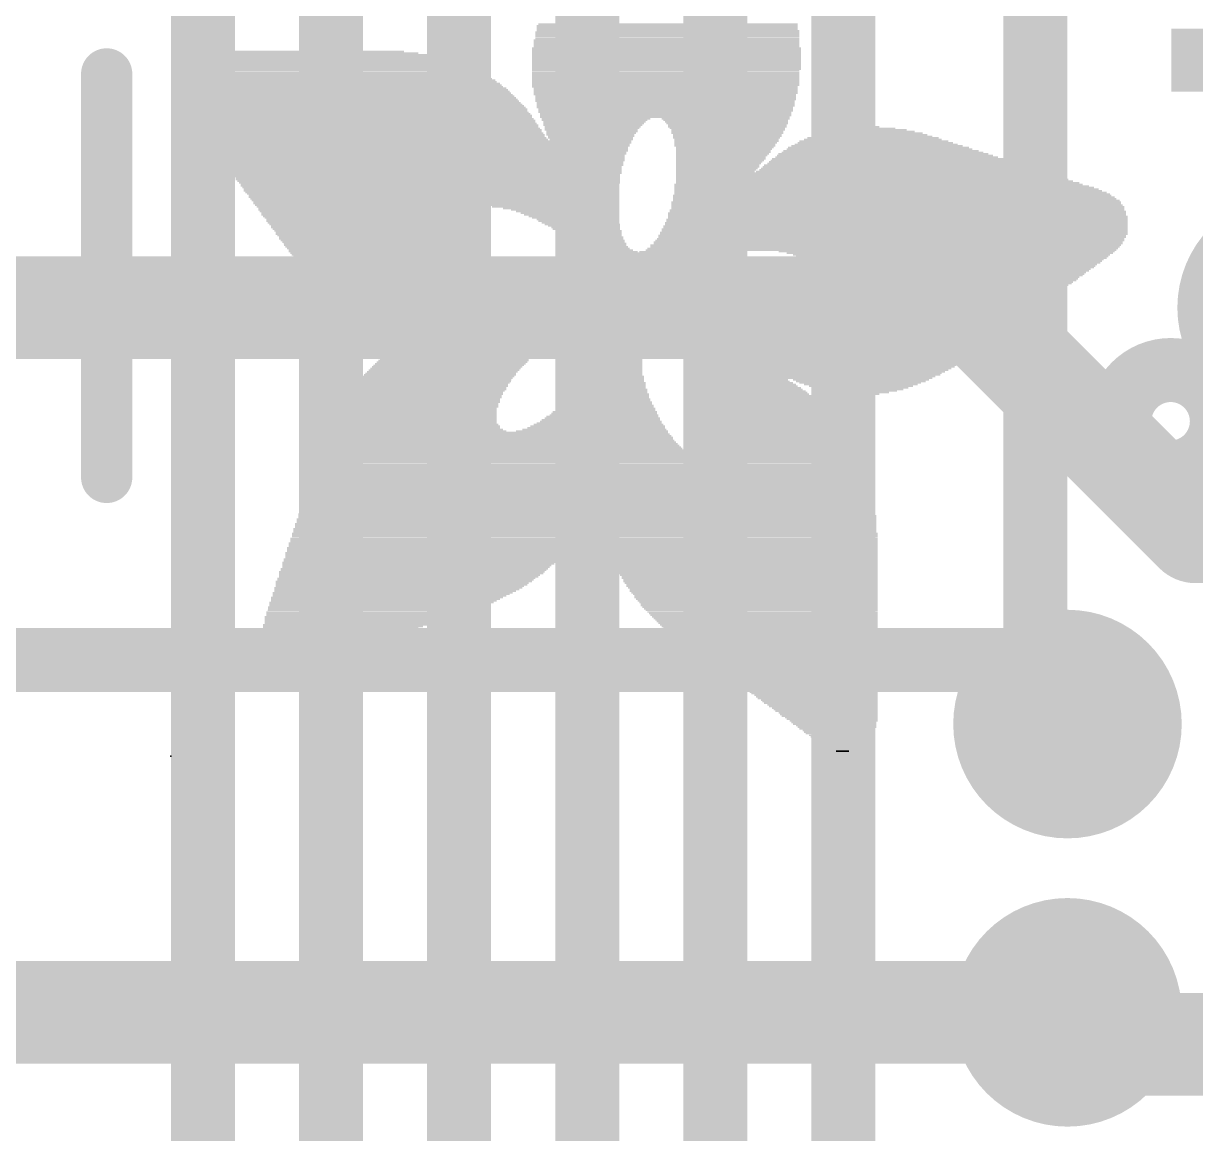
# Model space of a CAD drawing. Extents: x -11.5 to 69.1, y -5.3 to 31.9.
# Drawn here: x 15.29 to 19.939, y 4.345 to 8.747 of the extents above; entities that cross this region are included whole.
import ezdxf

# ---------------------------------------------------------------- set-up
doc = ezdxf.new("R2010")
doc.units = 0
for name, color, linetype in [('1', 12, 'CONTINUOUS'), ('16', 132, 'CONTINUOUS'), ('18', 110, 'CONTINUOUS'), ('21', 40, 'CONTINUOUS'), ('23', 40, 'CONTINUOUS')]:
    doc.layers.add(name, color=color, linetype=linetype)

# ---------------------------------------------------------------- blocks, each defined once
blk = doc.blocks.new('RECT')
blk.add_solid([(-0.5, -0.5), (0.5, -0.5), (-0.5, 0.5), (0.5, 0.5)])
blk = doc.blocks.new('ROUNDV')
at = {"const_width": 0.5}
blk.add_lwpolyline([(0, -0.25, 1), (0, 0.25, 1), (0, -0.25)], format="xyb", dxfattribs=at)

msp = doc.modelspace()

# ---------------------------------------------------------------- linework, layer by layer
at = {"layer": '1'}
for points, const_width in [([(16.002, 10.668), (16.002, 2.159)], 0.254), ([(16.51, 10.414), (16.51, 2.921)], 0.254), ([(17.018, 3.175), (17.018, 10.16)], 0.254), ([(17.526, 3.556), (17.526, 9.906)], 0.254), ([(18.034, 9.652), (18.034, 3.937)], 0.254), ([(18.542, 4.191), (18.542, 9.398)], 0.254), ([(19.304, 9.398), (19.304, 6.096)], 0.254), ([(19.304, 6.096), (19.431, 5.969)], 0.254), ([(19.431, 4.826), (19.558, 4.699)], 0.4064), ([(19.558, 4.699), (20.701, 4.699)], 0.4064)]:
    msp.add_lwpolyline(points, dxfattribs=dict(at, const_width=const_width))
for points, const_width in [([(19.3489, 6.1409, 1), (19.2591, 6.0511)], 0.127), ([(19.2405, 6.096, 1), (19.3675, 6.096)], 0.127), ([(19.3861, 5.9241, 1), (19.4759, 6.0139)], 0.127), ([(19.5028, 4.8978, 1), (19.3592, 4.7542)], 0.2032), ([(19.558, 4.8006, 1), (19.558, 4.5974)], 0.2032), ([(19.4862, 4.6272, 1), (19.6298, 4.7708)], 0.2032)]:
    msp.add_lwpolyline(points, format="xyb", dxfattribs=dict(at, const_width=const_width))
at = {"layer": '16'}
for points, const_width in [([(14.097, 7.62), (19.05, 7.62)], 0.4064), ([(19.05, 7.62), (19.939, 6.731)], 0.4064), ([(19.939, 6.731), (22.1488, 6.731)], 0.4064), ([(13.462, 6.223), (19.177, 6.223)], 0.254), ([(19.177, 6.223), (19.431, 5.969)], 0.254), ([(14.478, 4.826), (19.431, 4.826)], 0.4064)]:
    msp.add_lwpolyline(points, dxfattribs=dict(at, const_width=const_width))
for points, const_width in [([(19.1218, 7.6918, 1), (18.9782, 7.5482)], 0.2032), ([(19.05, 7.5184, 1), (19.05, 7.7216)], 0.2032), ([(19.939, 6.8326, 1), (19.939, 6.6294)], 0.2032), ([(19.8672, 6.6592, 1), (20.0108, 6.8028)], 0.2032), ([(19.2219, 6.2679, 1), (19.1321, 6.1781)], 0.127), ([(19.177, 6.1595, 1), (19.177, 6.2865)], 0.127), ([(19.3861, 5.9241, 1), (19.4759, 6.0139)], 0.127), ([(19.431, 4.7244, 1), (19.431, 4.9276)], 0.2032)]:
    msp.add_lwpolyline(points, format="xyb", dxfattribs=dict(at, const_width=const_width))
at = {"layer": '21', "const_width": 0.2032}
msp.add_lwpolyline([(15.62, 6.947), (15.62, 8.547)], dxfattribs=at)
at = {"layer": '21'}
for points, const_width in [([(15.6708, 8.547, 1), (15.5692, 8.547)], 0.1016), ([(19.8402, 7.0426, 1), (19.8402, 7.2966, 1), (19.8402, 7.0426)], 0.4064), ([(15.5692, 6.947, 1), (15.6708, 6.947)], 0.1016)]:
    msp.add_lwpolyline(points, format="xyb", dxfattribs=dict(at, const_width=const_width))
at = {"layer": '23'}
msp.add_point((15.875, 5.842), dxfattribs=at)

# ---------------------------------------------------------------- block references
at = {"layer": '1', "xscale": 0.8, "yscale": 0.25}
msp.add_blockref('RECT', (20.2432, 8.6016), dxfattribs=at)
at = {"layer": '18', "xscale": 0.9064, "yscale": 0.9064}
for p in [(20.32, 7.62), (20.32, 7.62), (19.431, 5.969), (19.431, 5.969), (19.431, 4.826), (19.431, 4.826)]:
    msp.add_blockref('ROUNDV', p, dxfattribs=at)
at = {"layer": '21'}
for p, xscale, yscale in [((17.8435, 8.7376), 1.035, 0.0064), ((17.8467, 8.7439), 1.0287, 0.0063), ((17.8435, 8.7122), 1.0478, 0.0064), ((17.8435, 8.7058), 1.0478, 0.0063), ((17.8435, 8.6995), 1.0478, 0.0064), ((17.8435, 8.6932), 1.0478, 0.0063), ((17.8435, 8.7313), 1.035, 0.0063), ((17.8435, 8.7249), 1.035, 0.0064), ((17.8467, 8.7186), 1.0414, 0.0063), ((17.8403, 8.6487), 1.0668, 0.0064), ((17.8404, 8.6805), 1.0541, 0.0063), ((17.8404, 8.6741), 1.0541, 0.0064), ((17.8404, 8.6677), 1.0541, 0.0063), ((17.8404, 8.6614), 1.0541, 0.0064), ((17.8404, 8.6551), 1.0541, 0.0063), ((17.8435, 8.6868), 1.0478, 0.0064), ((16.4624, 8.5979), 1.0668, 0.0064), ((16.456, 8.6043), 1.0414, 0.0063), ((16.4465, 8.6106), 1.0096, 0.0064), ((16.4401, 8.617), 0.9715, 0.0063), ((16.4306, 8.6233), 0.9271, 0.0064), ((16.418, 8.6296), 0.8763, 0.0063), ((16.402, 8.636), 0.7937, 0.0064), ((17.8403, 8.6424), 1.0668, 0.0063), ((17.8403, 8.636), 1.0668, 0.0064), ((17.8403, 8.6296), 1.0668, 0.0063), ((17.8403, 8.6233), 1.0668, 0.0064), ((17.8403, 8.617), 1.0668, 0.0063), ((17.8403, 8.6106), 1.0668, 0.0064), ((17.8403, 8.6043), 1.0668, 0.0063), ((17.8403, 8.5979), 1.0668, 0.0064), ((16.4973, 8.5598), 1.1874, 0.0064), ((16.5037, 8.5534), 1.2001, 0.0063), ((16.4941, 8.5662), 1.1684, 0.0063), ((16.491, 8.5725), 1.1493, 0.0064), ((16.4815, 8.5789), 1.1303, 0.0063), ((16.4782, 8.5852), 1.1113, 0.0064), ((16.4719, 8.5915), 1.0858, 0.0063), ((17.8403, 8.5915), 1.0668, 0.0063), ((17.8403, 8.5852), 1.0668, 0.0064), ((17.8403, 8.5789), 1.0668, 0.0063), ((17.8403, 8.5725), 1.0668, 0.0064), ((17.8403, 8.5662), 1.0668, 0.0063), ((17.8372, 8.5598), 1.0605, 0.0064), ((17.8372, 8.5534), 1.0605, 0.0063), ((16.5354, 8.509), 1.289, 0.0064), ((16.5291, 8.5153), 1.2763, 0.0063), ((16.5131, 8.5408), 1.2319, 0.0063), ((16.5195, 8.5344), 1.2446, 0.0064), ((16.5227, 8.5281), 1.251, 0.0063), ((16.5291, 8.5217), 1.2637, 0.0064), ((16.51, 8.5471), 1.2128, 0.0064), ((17.8372, 8.5471), 1.0605, 0.0064), ((17.8372, 8.5408), 1.0605, 0.0063), ((17.8372, 8.5344), 1.0605, 0.0064), ((17.8372, 8.5281), 1.0605, 0.0063), ((17.8372, 8.5217), 1.0605, 0.0064), ((17.8372, 8.5153), 1.0605, 0.0063), ((17.8372, 8.509), 1.0605, 0.0064), ((16.5386, 8.5027), 1.2954, 0.0063), ((16.5418, 8.4963), 1.3017, 0.0064), ((16.5481, 8.49), 1.3144, 0.0063), ((16.5544, 8.4836), 1.3145, 0.0064), ((16.5576, 8.4772), 1.3208, 0.0063), ((16.5608, 8.4709), 1.3272, 0.0064), ((16.564, 8.4646), 1.3335, 0.0063), ((17.8372, 8.5027), 1.0605, 0.0063), ((17.834, 8.4963), 1.0541, 0.0064), ((17.8372, 8.49), 1.0477, 0.0063), ((17.8372, 8.4836), 1.0477, 0.0064), ((17.8372, 8.4772), 1.0477, 0.0063), ((17.8372, 8.4709), 1.0477, 0.0064), ((17.834, 8.4646), 1.0414, 0.0063), ((16.5704, 8.4582), 1.3335, 0.0064), ((16.5735, 8.4519), 1.3398, 0.0063), ((16.5799, 8.4455), 1.3399, 0.0064), ((16.583, 8.4391), 1.3462, 0.0063), ((16.5894, 8.4328), 1.3462, 0.0064), ((16.5925, 8.4265), 1.3525, 0.0063), ((16.5989, 8.4201), 1.3526, 0.0064), ((16.6021, 8.4138), 1.3589, 0.0063), ((17.8372, 8.4582), 1.0351, 0.0064), ((17.8372, 8.4519), 1.0351, 0.0063), ((17.8372, 8.4455), 1.0351, 0.0064), ((17.834, 8.4391), 1.0287, 0.0063), ((17.8372, 8.4328), 1.0223, 0.0064), ((17.8372, 8.4265), 1.0223, 0.0063), ((17.8372, 8.4201), 1.0223, 0.0064), ((17.834, 8.4138), 1.016, 0.0063), ((16.6085, 8.4074), 1.3589, 0.0064), ((16.6116, 8.401), 1.3526, 0.0063), ((16.618, 8.3947), 1.3525, 0.0064), ((16.6212, 8.3884), 1.3589, 0.0063), ((16.6274, 8.382), 1.3589, 0.0064), ((16.6306, 8.3757), 1.3525, 0.0063), ((16.6339, 8.3693), 1.3589, 0.0064), ((17.8372, 8.4074), 1.0097, 0.0064), ((17.8372, 8.401), 1.0097, 0.0063), ((17.834, 8.3947), 1.0033, 0.0064), ((17.834, 8.3757), 0.9906, 0.0063), ((17.8372, 8.3884), 0.9969, 0.0063), ((17.8372, 8.382), 0.9969, 0.0064), ((17.5609, 8.3693), 0.4318, 0.0064), ((18.0753, 8.3693), 0.508, 0.0064), ((16.6402, 8.3629), 1.3589, 0.0063), ((16.6434, 8.3566), 1.3525, 0.0064), ((16.6497, 8.3503), 1.3526, 0.0063), ((16.6529, 8.3439), 1.3589, 0.0064), ((16.6561, 8.3376), 1.3525, 0.0063), ((16.6624, 8.3312), 1.3526, 0.0064), ((16.6655, 8.3248), 1.3589, 0.0063), ((17.5546, 8.3629), 0.4191, 0.0063), ((17.5546, 8.3566), 0.4064, 0.0064), ((17.5514, 8.3503), 0.4, 0.0063), ((17.5482, 8.3439), 0.3937, 0.0064), ((17.5482, 8.3376), 0.381, 0.0063), ((17.545, 8.3312), 0.3747, 0.0064), ((17.5419, 8.3248), 0.3683, 0.0063), ((18.0753, 8.3629), 0.4953, 0.0063), ((18.0785, 8.3566), 0.4889, 0.0064), ((18.0816, 8.3503), 0.4826, 0.0063), ((18.0816, 8.3439), 0.4699, 0.0064), ((18.0816, 8.3376), 0.4699, 0.0063), ((18.0816, 8.3312), 0.4572, 0.0064), ((18.0848, 8.3248), 0.4508, 0.0063), ((18.6468, 8.3248), 0.2921, 0.0063), ((18.6436, 8.3312), 0.2096, 0.0064), ((18.6405, 8.3376), 0.0889, 0.0063), ((16.6687, 8.3185), 1.3525, 0.0064), ((16.6751, 8.3122), 1.3526, 0.0063), ((16.6815, 8.3058), 1.3525, 0.0064), ((16.6815, 8.2995), 1.3525, 0.0063), ((16.6878, 8.2931), 1.3526, 0.0064), ((16.6942, 8.2867), 1.3525, 0.0063), ((16.8624, 8.2804), 1.6764, 0.0064), ((16.8624, 8.2741), 1.6764, 0.0063), ((17.545, 8.3185), 0.3619, 0.0064), ((17.5419, 8.3122), 0.3556, 0.0063), ((17.5387, 8.3058), 0.3492, 0.0064), ((17.5419, 8.2995), 0.3429, 0.0063), ((17.5387, 8.2931), 0.3366, 0.0064), ((17.5419, 8.2867), 0.3302, 0.0063), ((18.0816, 8.3185), 0.4445, 0.0064), ((18.0816, 8.3122), 0.4445, 0.0063), ((18.0816, 8.3058), 0.4318, 0.0064), ((18.0816, 8.2995), 0.4318, 0.0063), ((18.0785, 8.2931), 0.4255, 0.0064), ((18.0785, 8.2867), 0.4127, 0.0063), ((18.0785, 8.2804), 0.4127, 0.0064), ((18.0753, 8.2741), 0.4064, 0.0063), ((18.669, 8.2741), 0.616, 0.0063), ((18.6626, 8.2804), 0.5905, 0.0064), ((18.6594, 8.2867), 0.5461, 0.0063), ((18.6594, 8.2931), 0.5207, 0.0064), ((18.6563, 8.2995), 0.4762, 0.0063), ((18.6532, 8.3058), 0.4445, 0.0064), ((18.6531, 8.3122), 0.4064, 0.0063), ((18.65, 8.3185), 0.3493, 0.0064), ((16.8624, 8.2677), 1.6637, 0.0064), ((16.8656, 8.2614), 1.6574, 0.0063), ((16.8656, 8.255), 1.6446, 0.0064), ((16.8656, 8.2486), 1.6446, 0.0063), ((16.8688, 8.2423), 1.6383, 0.0064), ((16.8688, 8.236), 1.6256, 0.0063), ((16.8688, 8.2296), 1.6256, 0.0064), ((18.0721, 8.2677), 0.4, 0.0064), ((18.0721, 8.2614), 0.4, 0.0063), ((18.0721, 8.255), 0.3874, 0.0064), ((18.0689, 8.2486), 0.381, 0.0063), ((18.0658, 8.2423), 0.3747, 0.0064), ((18.0658, 8.236), 0.3747, 0.0063), ((18.0626, 8.2296), 0.3683, 0.0064), ((18.7007, 8.2296), 0.8319, 0.0064), ((18.6975, 8.236), 0.8001, 0.0063), ((18.6913, 8.2423), 0.7747, 0.0064), ((18.6849, 8.2486), 0.7366, 0.0063), ((18.6817, 8.255), 0.7176, 0.0064), ((18.6754, 8.2614), 0.6795, 0.0063), ((18.6722, 8.2677), 0.6477, 0.0064), ((16.8688, 8.2233), 1.6129, 0.0063), ((16.872, 8.2169), 1.6065, 0.0064), ((16.8751, 8.2105), 1.6002, 0.0063), ((16.8751, 8.2042), 1.6002, 0.0064), ((16.8752, 8.1979), 1.5875, 0.0063), ((16.8783, 8.1915), 1.5812, 0.0064), ((16.8815, 8.1852), 1.5748, 0.0063), ((18.0594, 8.2233), 0.362, 0.0063), ((18.0562, 8.2169), 0.3556, 0.0064), ((18.0562, 8.2105), 0.3556, 0.0063), ((18.0498, 8.1979), 0.3429, 0.0063), ((18.0467, 8.1915), 0.3366, 0.0064), ((18.0435, 8.1852), 0.3302, 0.0063), ((18.0531, 8.2042), 0.3493, 0.0064), ((18.7421, 8.1852), 1.0287, 0.0063), ((18.7388, 8.1915), 0.9969, 0.0064), ((18.7325, 8.1979), 0.9716, 0.0063), ((18.723, 8.2042), 0.9398, 0.0064), ((18.7198, 8.2105), 0.9208, 0.0063), ((18.7135, 8.2169), 0.8827, 0.0064), ((18.7071, 8.2233), 0.8572, 0.0063), ((16.8783, 8.1788), 1.5684, 0.0064), ((16.8815, 8.1724), 1.5621, 0.0063), ((16.8847, 8.1661), 1.5557, 0.0064), ((16.8878, 8.1598), 1.5494, 0.0063), ((16.8878, 8.1534), 1.5494, 0.0064), ((16.8879, 8.1471), 1.5367, 0.0063), ((16.891, 8.1407), 1.5304, 0.0064), ((16.8942, 8.1343), 1.524, 0.0063), ((18.0435, 8.1788), 0.3302, 0.0064), ((18.0372, 8.1661), 0.3175, 0.0064), ((18.034, 8.1598), 0.3112, 0.0063), ((18.6182, 8.1534), 1.4796, 0.0064), ((18.6245, 8.1471), 1.4923, 0.0063), ((18.6468, 8.1343), 1.5367, 0.0063), ((18.0404, 8.1724), 0.3239, 0.0063), ((18.6373, 8.1407), 1.5177, 0.0064), ((18.7674, 8.1598), 1.143, 0.0063), ((18.7611, 8.1661), 1.1049, 0.0064), ((18.7579, 8.1724), 1.0858, 0.0063), ((18.7484, 8.1788), 1.0541, 0.0064), ((16.8942, 8.128), 1.524, 0.0064), ((16.8973, 8.1217), 1.5177, 0.0063), ((16.9005, 8.1153), 1.5113, 0.0064), ((16.9005, 8.109), 1.4986, 0.0063), ((16.9005, 8.1026), 1.4986, 0.0064), ((16.9037, 8.0962), 1.4922, 0.0063), ((16.9069, 8.0899), 1.4859, 0.0064), ((18.6817, 8.109), 1.6192, 0.0063), ((18.6944, 8.1026), 1.6446, 0.0064), ((18.704, 8.0962), 1.6637, 0.0063), ((18.7135, 8.0899), 1.6827, 0.0064), ((18.6563, 8.128), 1.5558, 0.0064), ((18.6658, 8.1217), 1.5748, 0.0063), ((18.6785, 8.1153), 1.6002, 0.0064), ((16.9069, 8.0836), 1.4859, 0.0063), ((16.9101, 8.0772), 1.4795, 0.0064), ((16.9132, 8.0709), 1.4732, 0.0063), ((16.9164, 8.0645), 1.4668, 0.0064), ((16.9164, 8.0582), 1.4668, 0.0063), ((16.9196, 8.0518), 1.4605, 0.0064), ((16.9228, 8.0455), 1.4541, 0.0063), ((18.7356, 8.0645), 1.7399, 0.0064), ((18.742, 8.0582), 1.7526, 0.0063), ((18.7452, 8.0518), 1.759, 0.0064), ((18.7516, 8.0455), 1.7717, 0.0063), ((18.7198, 8.0836), 1.6954, 0.0063), ((18.7294, 8.0772), 1.7145, 0.0064), ((18.7357, 8.0709), 1.7272, 0.0063), ((16.9259, 8.0391), 1.4478, 0.0064), ((16.9259, 8.0328), 1.4478, 0.0063), ((16.9291, 8.0264), 1.4414, 0.0064), ((16.6655, 8.0201), 0.9017, 0.0063), ((16.6529, 8.0137), 0.8636, 0.0064), ((16.6434, 8.0074), 0.8445, 0.0063), ((16.6434, 8.001), 0.8319, 0.0064), ((16.6434, 7.9947), 0.8191, 0.0063), ((17.399, 8.0201), 0.5016, 0.0063), ((17.4212, 8.0137), 0.4572, 0.0064), ((17.4371, 8.0074), 0.4254, 0.0063), ((17.4466, 8.001), 0.4064, 0.0064), ((17.4562, 7.9947), 0.3873, 0.0063), ((18.7548, 7.9947), 1.8161, 0.0063), ((18.7547, 8.0074), 1.8034, 0.0063), ((18.7579, 8.001), 1.8098, 0.0064), ((18.7516, 8.0391), 1.7843, 0.0064), ((18.7516, 8.0328), 1.7843, 0.0063), ((18.7548, 8.0264), 1.7907, 0.0064), ((18.7579, 8.0201), 1.797, 0.0063), ((18.7579, 8.0137), 1.797, 0.0064), ((16.6402, 7.9883), 0.8128, 0.0064), ((16.6434, 7.982), 0.8065, 0.0063), ((16.6434, 7.9756), 0.7937, 0.0064), ((16.6465, 7.9693), 0.7874, 0.0063), ((16.6465, 7.9629), 0.7874, 0.0064), ((16.6497, 7.9566), 0.781, 0.0063), ((16.6529, 7.9502), 0.7747, 0.0064), ((17.4625, 7.9883), 0.3746, 0.0064), ((17.472, 7.982), 0.3556, 0.0063), ((17.4784, 7.9756), 0.3429, 0.0064), ((17.4879, 7.9693), 0.3238, 0.0063), ((17.4911, 7.9629), 0.3175, 0.0064), ((17.4974, 7.9566), 0.3048, 0.0063), ((17.5069, 7.9502), 0.2985, 0.0064), ((18.7516, 7.9566), 1.8351, 0.0063), ((18.7516, 7.9502), 1.8351, 0.0064), ((18.7547, 7.9693), 1.8288, 0.0063), ((18.7547, 7.9629), 1.8288, 0.0064), ((18.7579, 7.982), 1.8224, 0.0063), ((18.7579, 7.9756), 1.8224, 0.0064), ((18.7548, 7.9883), 1.8161, 0.0064), ((16.6593, 7.9439), 0.7747, 0.0063), ((16.6593, 7.9375), 0.7747, 0.0064), ((16.6624, 7.9312), 0.7684, 0.0063), ((16.6687, 7.9248), 0.7683, 0.0064), ((16.6719, 7.9184), 0.762, 0.0063), ((16.6751, 7.9121), 0.7684, 0.0064), ((16.6815, 7.9058), 0.7683, 0.0063), ((17.5133, 7.9439), 0.2858, 0.0063), ((17.5197, 7.9375), 0.2731, 0.0064), ((17.5229, 7.9312), 0.2667, 0.0063), ((17.5324, 7.9248), 0.2603, 0.0064), ((17.5355, 7.9184), 0.254, 0.0063), ((17.5419, 7.9121), 0.2413, 0.0064), ((17.545, 7.9058), 0.2349, 0.0063), ((18.7357, 7.9058), 1.8542, 0.0063), ((18.742, 7.9184), 1.8542, 0.0063), ((18.742, 7.9121), 1.8542, 0.0064), ((18.7452, 7.9312), 1.8478, 0.0063), ((18.7452, 7.9248), 1.8478, 0.0064), ((18.7484, 7.9439), 1.8415, 0.0063), ((18.7484, 7.9375), 1.8415, 0.0064), ((16.6846, 7.8994), 0.762, 0.0064), ((16.6878, 7.8931), 0.7684, 0.0063), ((16.6942, 7.8867), 0.7683, 0.0064), ((16.7005, 7.8803), 0.7684, 0.0063), ((16.7037, 7.874), 0.762, 0.0064), ((16.7101, 7.8677), 0.7747, 0.0063), ((16.7132, 7.8613), 0.7684, 0.0064), ((16.7228, 7.855), 0.7747, 0.0063), ((17.5514, 7.8994), 0.235, 0.0064), ((17.5578, 7.8931), 0.2223, 0.0063), ((17.5641, 7.8867), 0.2222, 0.0064), ((17.5673, 7.8803), 0.2159, 0.0063), ((17.5737, 7.874), 0.2159, 0.0064), ((17.5768, 7.8677), 0.2096, 0.0063), ((17.5831, 7.8613), 0.2095, 0.0064), ((17.5895, 7.855), 0.2096, 0.0063), ((18.6975, 7.855), 1.8669, 0.0063), ((18.7103, 7.8677), 1.8669, 0.0063), ((18.7071, 7.8613), 1.8606, 0.0064), ((18.7198, 7.8803), 1.8606, 0.0063), ((18.7198, 7.874), 1.8606, 0.0064), ((18.7262, 7.8867), 1.8605, 0.0064), ((18.7293, 7.8931), 1.8542, 0.0063), ((18.7357, 7.8994), 1.8542, 0.0064), ((16.7291, 7.8486), 0.7747, 0.0064), ((16.7323, 7.8422), 0.7811, 0.0063), ((16.7386, 7.8359), 0.781, 0.0064), ((16.7449, 7.8296), 0.7811, 0.0063), ((16.7513, 7.8232), 0.781, 0.0064), ((16.7577, 7.8169), 0.7937, 0.0063), ((16.764, 7.8105), 0.7938, 0.0064), ((17.5991, 7.8486), 0.2159, 0.0064), ((17.6117, 7.8422), 0.2286, 0.0063), ((17.8054, 7.8359), 0.616, 0.0064), ((17.7927, 7.8296), 0.5778, 0.0063), ((17.7831, 7.8232), 0.5461, 0.0064), ((17.7736, 7.8169), 0.5143, 0.0063), ((17.7673, 7.8105), 0.5016, 0.0064), ((17.9451, 7.8422), 0.4254, 0.0063), ((18.6913, 7.8486), 1.8669, 0.0064), ((18.9516, 7.8422), 1.3335, 0.0063), ((18.9643, 7.8359), 1.2954, 0.0064), ((18.9707, 7.8296), 1.2573, 0.0063), ((18.9738, 7.8232), 1.2382, 0.0064), ((18.9802, 7.8169), 1.2129, 0.0063), ((18.977, 7.8105), 1.1938, 0.0064), ((16.7736, 7.8042), 0.8001, 0.0063), ((16.7798, 7.7978), 0.8001, 0.0064), ((16.7894, 7.7915), 0.8064, 0.0063), ((16.7989, 7.7851), 0.8128, 0.0064), ((16.8053, 7.7788), 0.8128, 0.0063), ((16.8148, 7.7724), 0.8192, 0.0064), ((16.8244, 7.7661), 0.8255, 0.0063), ((17.761, 7.8042), 0.4763, 0.0063), ((17.7546, 7.7978), 0.4636, 0.0064), ((17.7451, 7.7851), 0.4318, 0.0064), ((17.7387, 7.7788), 0.4191, 0.0063), ((17.7324, 7.7724), 0.4064, 0.0064), ((17.7292, 7.7661), 0.4, 0.0063), ((17.7483, 7.7915), 0.4381, 0.0063), ((18.977, 7.8042), 1.1811, 0.0063), ((18.977, 7.7978), 1.1684, 0.0064), ((18.9738, 7.7915), 1.1494, 0.0063), ((18.9738, 7.7851), 1.1366, 0.0064), ((18.9707, 7.7788), 1.1303, 0.0063), ((18.9674, 7.7724), 1.1113, 0.0064), ((18.9642, 7.7661), 1.1049, 0.0063), ((16.8402, 7.7534), 0.8446, 0.0063), ((16.8339, 7.7597), 0.8319, 0.0064), ((16.8529, 7.747), 0.8446, 0.0064), ((16.8656, 7.7407), 0.8572, 0.0063), ((16.8751, 7.7343), 0.8636, 0.0064), ((16.8879, 7.728), 0.8763, 0.0063), ((16.9005, 7.7216), 0.889, 0.0064), ((16.9196, 7.7153), 0.9144, 0.0063), ((17.688, 7.7153), 0.3937, 0.0063), ((17.6974, 7.7216), 0.3747, 0.0064), ((17.7038, 7.728), 0.3746, 0.0063), ((17.7069, 7.7343), 0.3683, 0.0064), ((17.7102, 7.7407), 0.3747, 0.0063), ((17.7229, 7.7597), 0.3873, 0.0064), ((17.7197, 7.7534), 0.381, 0.0063), ((17.7165, 7.747), 0.3746, 0.0064), ((18.9167, 7.7153), 1.0605, 0.0063), ((18.9293, 7.728), 1.0731, 0.0063), ((18.923, 7.7216), 1.0604, 0.0064), ((18.9357, 7.7343), 1.0732, 0.0064), ((18.9516, 7.7534), 1.0922, 0.0063), ((18.9484, 7.747), 1.0858, 0.0064), ((18.9421, 7.7407), 1.0731, 0.0063), ((18.9579, 7.7597), 1.0922, 0.0064), ((16.9386, 7.7089), 0.9398, 0.0064), ((17.1768, 7.7026), 1.4033, 0.0063), ((17.1799, 7.6962), 1.397, 0.0064), ((17.1863, 7.6899), 1.3843, 0.0063), ((17.1895, 7.6835), 1.3779, 0.0064), ((17.1926, 7.6772), 1.3716, 0.0063), ((17.199, 7.6708), 1.3716, 0.0064), ((17.6752, 7.7089), 0.4064, 0.0064), ((18.8531, 7.6708), 1.0605, 0.0064), ((18.8627, 7.6772), 1.0541, 0.0063), ((18.8722, 7.6835), 1.0604, 0.0064), ((18.8818, 7.6899), 1.0541, 0.0063), ((18.8912, 7.6962), 1.0605, 0.0064), ((18.9008, 7.7026), 1.0541, 0.0063), ((18.9072, 7.7089), 1.0541, 0.0064), ((17.2053, 7.6645), 1.3589, 0.0063), ((17.2117, 7.6581), 1.3589, 0.0064), ((17.2212, 7.6518), 1.3526, 0.0063), ((17.2308, 7.6454), 1.3589, 0.0064), ((17.2402, 7.6391), 1.3525, 0.0063), ((17.253, 7.6327), 1.3653, 0.0064), ((17.2657, 7.6264), 1.3653, 0.0063), ((18.7579, 7.6264), 1.124, 0.0063), ((18.7738, 7.6327), 1.1176, 0.0064), ((18.7897, 7.6391), 1.0985, 0.0063), ((18.8024, 7.6454), 1.0859, 0.0064), ((18.8183, 7.6518), 1.0795, 0.0063), ((18.8309, 7.6581), 1.0668, 0.0064), ((18.8405, 7.6645), 1.0605, 0.0063), ((17.2879, 7.62), 1.3843, 0.0064), ((17.3133, 7.6137), 1.4224, 0.0063), ((17.9578, 7.6073), 2.6734, 0.0064), ((17.9578, 7.601), 2.6606, 0.0063), ((17.961, 7.5946), 2.6289, 0.0064), ((17.9642, 7.5883), 2.6099, 0.0063), ((17.9642, 7.5819), 2.5845, 0.0064), ((17.9705, 7.5756), 2.559, 0.0063), ((18.7071, 7.6137), 1.2002, 0.0063), ((18.7356, 7.62), 1.1557, 0.0064), ((17.9769, 7.5692), 2.5337, 0.0064), ((17.9801, 7.5629), 2.5019, 0.0063), ((17.9896, 7.5565), 2.4701, 0.0064), ((18.0054, 7.5502), 2.4257, 0.0063), ((17.2085, 7.5311), 0.5144, 0.0064), ((17.2308, 7.5375), 0.5207, 0.0063), ((18.1007, 7.5438), 2.2098, 0.0064), ((18.3706, 7.5375), 1.6573, 0.0063), ((18.3738, 7.5311), 1.6383, 0.0064), ((17.1006, 7.4867), 0.5651, 0.0063), ((17.1101, 7.493), 0.5588, 0.0064), ((17.1259, 7.4994), 0.5525, 0.0063), ((17.1387, 7.5057), 0.5525, 0.0064), ((17.1545, 7.5121), 0.5334, 0.0063), ((17.1736, 7.5184), 0.5334, 0.0064), ((17.1863, 7.5248), 0.5207, 0.0063), ((18.3706, 7.5248), 1.6193, 0.0063), ((18.3642, 7.5121), 1.5938, 0.0063), ((18.3706, 7.5184), 1.6065, 0.0064), ((18.3642, 7.5057), 1.5812, 0.0064), ((18.3578, 7.4994), 1.5685, 0.0063), ((17.6784, 7.493), 0.2096, 0.0064), ((17.6721, 7.4867), 0.1969, 0.0063), ((18.4785, 7.493), 1.3144, 0.0064), ((18.4849, 7.4867), 1.2891, 0.0063), ((17.0244, 7.4359), 0.5905, 0.0063), ((17.0339, 7.4422), 0.5842, 0.0064), ((17.0402, 7.4486), 0.5842, 0.0063), ((17.0497, 7.4549), 0.5779, 0.0064), ((17.0561, 7.4613), 0.5778, 0.0063), ((17.0688, 7.4676), 0.5778, 0.0064), ((17.0784, 7.474), 0.5715, 0.0063), ((17.0878, 7.4803), 0.5651, 0.0064), ((17.6562, 7.4422), 0.1778, 0.0064), ((17.6562, 7.4359), 0.1778, 0.0063), ((17.6657, 7.474), 0.1842, 0.0063), ((17.6657, 7.4676), 0.1842, 0.0064), ((17.6625, 7.4613), 0.1778, 0.0063), ((17.6625, 7.4549), 0.1778, 0.0064), ((17.6593, 7.4486), 0.1715, 0.0063), ((17.6721, 7.4803), 0.1841, 0.0064), ((18.4849, 7.4803), 1.2637, 0.0064), ((18.4849, 7.474), 1.2509, 0.0063), ((18.4881, 7.4676), 1.2319, 0.0064), ((18.4849, 7.4613), 1.2129, 0.0063), ((18.4849, 7.4549), 1.2001, 0.0064), ((18.4849, 7.4486), 1.1875, 0.0063), ((18.4817, 7.4422), 1.1684, 0.0064), ((18.4817, 7.4359), 1.1557, 0.0063), ((16.9767, 7.3914), 0.5969, 0.0064), ((16.9831, 7.3978), 0.5969, 0.0063), ((16.9895, 7.4041), 0.5969, 0.0064), ((16.9958, 7.4104), 0.5969, 0.0063), ((16.999, 7.4168), 0.5905, 0.0064), ((17.0116, 7.4232), 0.5905, 0.0063), ((17.0148, 7.4295), 0.5842, 0.0064), ((17.6467, 7.3914), 0.1969, 0.0064), ((17.6499, 7.4041), 0.1905, 0.0064), ((17.6499, 7.3978), 0.1905, 0.0063), ((17.653, 7.4168), 0.1842, 0.0064), ((17.653, 7.4104), 0.1842, 0.0063), ((17.6562, 7.4295), 0.1778, 0.0064), ((17.6562, 7.4232), 0.1778, 0.0063), ((18.4785, 7.4295), 1.1366, 0.0064), ((18.4785, 7.4232), 1.124, 0.0063), ((18.4754, 7.4168), 1.1049, 0.0064), ((18.4753, 7.4104), 1.0922, 0.0063), ((18.4721, 7.4041), 1.0731, 0.0064), ((18.469, 7.3978), 1.0668, 0.0063), ((18.4658, 7.3914), 1.0478, 0.0064), ((16.9354, 7.347), 0.6033, 0.0063), ((16.9418, 7.3533), 0.6032, 0.0064), ((16.945, 7.3597), 0.5969, 0.0063), ((16.9514, 7.366), 0.5969, 0.0064), ((16.9577, 7.3723), 0.5969, 0.0063), ((16.9641, 7.3787), 0.5969, 0.0064), ((16.9703, 7.3851), 0.5969, 0.0063), ((17.6371, 7.347), 0.2286, 0.0063), ((17.6372, 7.3597), 0.2159, 0.0063), ((17.6372, 7.3533), 0.2159, 0.0064), ((17.6403, 7.366), 0.2096, 0.0064), ((17.6435, 7.3787), 0.2032, 0.0064), ((17.6435, 7.3723), 0.2032, 0.0063), ((17.6467, 7.3851), 0.1969, 0.0063), ((18.4658, 7.3851), 1.035, 0.0063), ((18.4626, 7.3787), 1.016, 0.0064), ((18.4563, 7.3723), 1.0033, 0.0063), ((18.4531, 7.366), 0.9842, 0.0064), ((18.4499, 7.3597), 0.9652, 0.0063), ((18.4468, 7.3533), 0.9589, 0.0064), ((18.4404, 7.347), 0.9334, 0.0063), ((16.8973, 7.2961), 0.6159, 0.0063), ((16.9005, 7.3025), 0.6096, 0.0064), ((16.9069, 7.3089), 0.6096, 0.0063), ((16.9132, 7.3216), 0.6096, 0.0063), ((16.9101, 7.3152), 0.6033, 0.0064), ((16.9196, 7.3279), 0.6096, 0.0064), ((16.9228, 7.3342), 0.6033, 0.0063), ((16.9291, 7.3406), 0.6032, 0.0064), ((17.6244, 7.2961), 0.2794, 0.0063), ((17.6244, 7.3025), 0.2667, 0.0064), ((17.6276, 7.3152), 0.2604, 0.0064), ((17.6276, 7.3089), 0.2604, 0.0063), ((17.6308, 7.3216), 0.254, 0.0063), ((17.6308, 7.3279), 0.2413, 0.0064), ((17.634, 7.3406), 0.2349, 0.0064), ((17.634, 7.3342), 0.2349, 0.0063), ((18.434, 7.3406), 0.9207, 0.0064), ((18.1515, 7.3342), 0.3429, 0.0063), ((18.1578, 7.3279), 0.3429, 0.0064), ((18.1642, 7.3216), 0.3556, 0.0063), ((18.1737, 7.3152), 0.362, 0.0064), ((18.1769, 7.3089), 0.3683, 0.0063), ((18.1864, 7.3025), 0.3746, 0.0064), ((18.1896, 7.2961), 0.381, 0.0063), ((18.6119, 7.3342), 0.5397, 0.0063), ((18.6119, 7.3279), 0.5143, 0.0064), ((18.6087, 7.3216), 0.4826, 0.0063), ((18.6119, 7.3152), 0.4509, 0.0064), ((18.6119, 7.3089), 0.4127, 0.0063), ((18.6119, 7.3025), 0.3747, 0.0064), ((18.6119, 7.2961), 0.3365, 0.0063), ((16.8688, 7.2517), 0.6223, 0.0064), ((16.872, 7.2581), 0.6159, 0.0063), ((16.8783, 7.2708), 0.616, 0.0063), ((16.8783, 7.2644), 0.616, 0.0064), ((16.8847, 7.2771), 0.6159, 0.0064), ((16.891, 7.2898), 0.616, 0.0064), ((16.8878, 7.2835), 0.6096, 0.0063), ((17.6117, 7.2581), 0.3302, 0.0063), ((17.6117, 7.2517), 0.3302, 0.0064), ((17.6149, 7.2708), 0.3112, 0.0063), ((17.6149, 7.2644), 0.3112, 0.0064), ((17.6181, 7.2771), 0.3048, 0.0064), ((17.6181, 7.2835), 0.2921, 0.0063), ((17.6212, 7.2898), 0.2857, 0.0064), ((18.2022, 7.2835), 0.3937, 0.0063), ((18.1991, 7.2898), 0.3874, 0.0064), ((18.2087, 7.2771), 0.3937, 0.0064), ((18.215, 7.2708), 0.4064, 0.0063), ((18.2213, 7.2644), 0.4064, 0.0064), ((18.2277, 7.2581), 0.4191, 0.0063), ((18.234, 7.2517), 0.4191, 0.0064), ((18.6087, 7.2898), 0.2921, 0.0064), ((18.6055, 7.2835), 0.235, 0.0063), ((18.6055, 7.2771), 0.1588, 0.0064), ((16.8497, 7.2073), 0.635, 0.0063), ((16.8529, 7.22), 0.6286, 0.0063), ((16.8529, 7.2136), 0.6286, 0.0064), ((16.8592, 7.2263), 0.6287, 0.0064), ((16.8624, 7.239), 0.6223, 0.0064), ((16.8624, 7.2327), 0.6223, 0.0063), ((16.8688, 7.2454), 0.6223, 0.0063), ((17.5959, 7.2073), 0.4127, 0.0063), ((17.5991, 7.2136), 0.3937, 0.0064), ((17.6022, 7.22), 0.3874, 0.0063), ((17.6022, 7.2263), 0.3746, 0.0064), ((17.6054, 7.2327), 0.3683, 0.0063), ((17.6054, 7.239), 0.3556, 0.0064), ((17.6086, 7.2454), 0.3493, 0.0063), ((18.2372, 7.2454), 0.4254, 0.0063), ((18.2404, 7.239), 0.4318, 0.0064), ((18.2499, 7.2327), 0.4382, 0.0063), ((18.2531, 7.2263), 0.4445, 0.0064), ((18.2563, 7.22), 0.4509, 0.0063), ((18.2626, 7.2136), 0.4508, 0.0064), ((18.2658, 7.2073), 0.4572, 0.0063), ((16.837, 7.1628), 0.6604, 0.0064), ((16.8402, 7.1755), 0.654, 0.0064), ((16.8402, 7.1692), 0.654, 0.0063), ((16.8434, 7.1819), 0.6477, 0.0063), ((16.8466, 7.1946), 0.6413, 0.0063), ((16.8466, 7.1882), 0.6413, 0.0064), ((16.8497, 7.2009), 0.635, 0.0064), ((17.5737, 7.1628), 0.4953, 0.0064), ((17.58, 7.1692), 0.4826, 0.0063), ((17.58, 7.1755), 0.4699, 0.0064), ((17.5863, 7.1819), 0.4572, 0.0063), ((17.5863, 7.1882), 0.4445, 0.0064), ((17.5927, 7.1946), 0.4318, 0.0063), ((17.5927, 7.2009), 0.4191, 0.0064), ((18.269, 7.2009), 0.4635, 0.0064), ((18.2784, 7.1882), 0.4699, 0.0064), ((18.2784, 7.1819), 0.4699, 0.0063), ((18.2753, 7.1946), 0.4636, 0.0063), ((18.2817, 7.1755), 0.4763, 0.0064), ((18.288, 7.1692), 0.4762, 0.0063), ((18.2912, 7.1628), 0.4826, 0.0064), ((17.1704, 7.1184), 1.3652, 0.0063), ((17.1736, 7.112), 1.3716, 0.0064), ((16.8497, 7.1311), 0.7112, 0.0063), ((17.1704, 7.1247), 1.3526, 0.0064), ((16.8402, 7.1438), 0.6794, 0.0063), ((16.8466, 7.1374), 0.6921, 0.0064), ((16.8402, 7.1565), 0.6668, 0.0063), ((16.8434, 7.1501), 0.6731, 0.0064), ((17.545, 7.1311), 0.6033, 0.0063), ((17.5546, 7.1374), 0.5715, 0.0064), ((17.561, 7.1438), 0.5461, 0.0063), ((17.5673, 7.1501), 0.5334, 0.0064), ((17.5705, 7.1565), 0.5143, 0.0063), ((18.2944, 7.1565), 0.4889, 0.0063), ((18.2944, 7.1501), 0.4889, 0.0064), ((18.2976, 7.1438), 0.4953, 0.0063), ((18.3039, 7.1374), 0.4953, 0.0064), ((18.3071, 7.1311), 0.5017, 0.0063), ((18.3071, 7.1247), 0.5017, 0.0064), ((18.3102, 7.1184), 0.508, 0.0063), ((18.3102, 7.112), 0.508, 0.0064), ((17.1799, 7.0739), 1.4224, 0.0064), ((17.1831, 7.0676), 1.4288, 0.0063), ((17.1768, 7.0866), 1.4033, 0.0064), ((17.18, 7.0803), 1.4097, 0.0063), ((17.1736, 7.1057), 1.3843, 0.0063), ((17.1736, 7.0993), 1.3843, 0.0064), ((17.1768, 7.093), 1.3907, 0.0063), ((18.3134, 7.1057), 0.5144, 0.0063), ((18.3165, 7.0993), 0.5207, 0.0064), ((18.3165, 7.093), 0.5207, 0.0063), ((18.3229, 7.0739), 0.5334, 0.0064), ((18.3229, 7.0676), 0.5334, 0.0063), ((18.3198, 7.0866), 0.5271, 0.0064), ((18.3198, 7.0803), 0.5271, 0.0063), ((17.1989, 7.0295), 1.4859, 0.0063), ((17.1926, 7.0358), 1.4732, 0.0064), ((17.2021, 7.0231), 1.4923, 0.0064), ((17.1927, 7.0422), 1.4605, 0.0063), ((17.1895, 7.0485), 1.4541, 0.0064), ((17.1863, 7.0612), 1.4351, 0.0064), ((17.1895, 7.0549), 1.4415, 0.0063), ((18.3261, 7.0231), 0.5778, 0.0064), ((18.3261, 7.0358), 0.5652, 0.0064), ((18.3261, 7.0295), 0.5652, 0.0063), ((18.323, 7.0549), 0.5461, 0.0063), ((18.3261, 7.0485), 0.5524, 0.0064), ((18.3261, 7.0422), 0.5524, 0.0063), ((18.3261, 7.0612), 0.5398, 0.0064), ((17.5356, 6.9723), 2.1971, 0.0064), ((17.5355, 6.9914), 2.1844, 0.0063), ((17.5355, 6.985), 2.1844, 0.0064), ((17.5355, 6.9787), 2.1844, 0.0063), ((17.5356, 7.0041), 2.1717, 0.0063), ((17.5356, 6.9977), 2.1717, 0.0064), ((17.2149, 7.0104), 1.5303, 0.0064), ((17.2085, 7.0168), 1.505, 0.0063), ((18.3165, 7.0104), 0.5969, 0.0064), ((18.3229, 7.0168), 0.5842, 0.0063), ((16.999, 6.9342), 1.1493, 0.0064), ((16.999, 6.9279), 1.1493, 0.0063), ((17.0053, 6.9533), 1.1494, 0.0063), ((17.0053, 6.9469), 1.1494, 0.0064), ((17.0021, 6.9405), 1.143, 0.0063), ((17.5356, 6.966), 2.1971, 0.0063), ((17.5356, 6.9596), 2.1971, 0.0064), ((18.1134, 6.9533), 1.0541, 0.0063), ((18.1134, 6.9469), 1.0541, 0.0064), ((18.1134, 6.9405), 1.0541, 0.0063), ((18.1134, 6.9342), 1.0541, 0.0064), ((18.1166, 6.9279), 1.0605, 0.0063), ((16.9863, 6.8961), 1.1493, 0.0064), ((16.9863, 6.8898), 1.1493, 0.0063), ((16.9863, 6.8834), 1.1493, 0.0064), ((16.9926, 6.9152), 1.1494, 0.0063), ((16.9926, 6.9088), 1.1494, 0.0064), ((16.9926, 6.9024), 1.1494, 0.0063), ((16.9958, 6.9215), 1.143, 0.0064), ((18.1166, 6.8898), 1.0731, 0.0063), ((18.1166, 6.8834), 1.0731, 0.0064), ((18.1166, 6.9215), 1.0605, 0.0064), ((18.1166, 6.9152), 1.0605, 0.0063), ((18.1197, 6.9088), 1.0668, 0.0064), ((18.1197, 6.9024), 1.0668, 0.0063), ((18.1197, 6.8961), 1.0668, 0.0064), ((16.9703, 6.839), 1.1557, 0.0063), ((16.9672, 6.8326), 1.1494, 0.0064), ((16.9767, 6.858), 1.1557, 0.0064), ((16.9735, 6.8517), 1.1493, 0.0063), ((16.9735, 6.8453), 1.1493, 0.0064), ((16.9799, 6.8771), 1.1494, 0.0063), ((16.9799, 6.8707), 1.1494, 0.0064), ((16.9799, 6.8643), 1.1494, 0.0063), ((18.1197, 6.8771), 1.0795, 0.0063), ((18.1197, 6.8707), 1.0795, 0.0064), ((18.1197, 6.8643), 1.0795, 0.0063), ((18.1197, 6.858), 1.0795, 0.0064), ((18.1197, 6.8517), 1.0795, 0.0063), ((18.1229, 6.8453), 1.0858, 0.0064), ((18.1229, 6.839), 1.0858, 0.0063), ((18.1229, 6.8326), 1.0858, 0.0064), ((16.9545, 6.8009), 1.1494, 0.0063), ((16.9545, 6.7945), 1.1494, 0.0064), ((16.9545, 6.7881), 1.1494, 0.0063), ((16.9641, 6.8199), 1.1557, 0.0064), ((16.9609, 6.8136), 1.1493, 0.0063), ((16.9609, 6.8072), 1.1493, 0.0064), ((16.9672, 6.8262), 1.1494, 0.0063), ((18.1229, 6.8262), 1.0858, 0.0063), ((18.1229, 6.8199), 1.0858, 0.0064), ((18.1229, 6.8136), 1.0858, 0.0063), ((18.1229, 6.8072), 1.0858, 0.0064), ((18.1229, 6.8009), 1.0858, 0.0063), ((18.1293, 6.7945), 1.0859, 0.0064), ((18.1293, 6.7881), 1.0859, 0.0063), ((16.9323, 6.7437), 1.143, 0.0064), ((16.9418, 6.7628), 1.1494, 0.0063), ((16.9386, 6.7564), 1.143, 0.0064), ((16.9386, 6.75), 1.143, 0.0063), ((16.945, 6.7691), 1.143, 0.0064), ((16.9482, 6.7818), 1.1493, 0.0064), ((16.9482, 6.7755), 1.1493, 0.0063), ((18.1293, 6.7818), 1.0859, 0.0064), ((18.1293, 6.7755), 1.0859, 0.0063), ((18.1293, 6.7691), 1.0859, 0.0064), ((18.1293, 6.7628), 1.0859, 0.0063), ((18.1293, 6.7564), 1.0859, 0.0064), ((18.1293, 6.75), 1.0859, 0.0063), ((18.1293, 6.7437), 1.0859, 0.0064), ((16.9133, 6.7056), 1.1303, 0.0064), ((16.9133, 6.6993), 1.1303, 0.0063), ((16.9101, 6.6929), 1.1239, 0.0064), ((16.9228, 6.7247), 1.1367, 0.0063), ((16.9228, 6.7183), 1.1367, 0.0064), ((16.9196, 6.712), 1.1303, 0.0063), ((16.9291, 6.7374), 1.1366, 0.0063), ((16.9291, 6.731), 1.1366, 0.0064), ((18.1325, 6.7374), 1.0795, 0.0063), ((18.1325, 6.731), 1.0795, 0.0064), ((18.1356, 6.7247), 1.0858, 0.0063), ((18.1356, 6.7183), 1.0858, 0.0064), ((18.1388, 6.712), 1.0795, 0.0063), ((18.1388, 6.7056), 1.0795, 0.0064), ((18.1388, 6.6993), 1.0795, 0.0063), ((18.1388, 6.6929), 1.0795, 0.0064), ((16.8815, 6.6485), 1.1049, 0.0063), ((16.8942, 6.6675), 1.1176, 0.0064), ((16.891, 6.6612), 1.1112, 0.0063), ((16.8879, 6.6548), 1.1049, 0.0064), ((16.9037, 6.6866), 1.124, 0.0063), ((16.9005, 6.6802), 1.1176, 0.0064), ((16.9005, 6.6739), 1.1176, 0.0063), ((18.1388, 6.6866), 1.0795, 0.0063), ((18.142, 6.6802), 1.0731, 0.0064), ((18.142, 6.6739), 1.0731, 0.0063), ((18.1451, 6.6675), 1.0668, 0.0064), ((18.1451, 6.6612), 1.0668, 0.0063), ((18.1451, 6.6548), 1.0668, 0.0064), ((18.1451, 6.6485), 1.0668, 0.0063), ((16.8592, 6.6104), 1.0859, 0.0063), ((16.856, 6.604), 1.0795, 0.0064), ((16.8688, 6.6231), 1.0922, 0.0063), ((16.8656, 6.6167), 1.0858, 0.0064), ((16.8783, 6.6421), 1.0986, 0.0064), ((16.8783, 6.6358), 1.0986, 0.0063), ((16.872, 6.6294), 1.0859, 0.0064), ((18.1483, 6.6421), 1.0604, 0.0064), ((18.1483, 6.6358), 1.0604, 0.0063), ((18.1515, 6.6294), 1.0541, 0.0064), ((18.1515, 6.6231), 1.0541, 0.0063), ((18.1515, 6.6167), 1.0541, 0.0064), ((18.1547, 6.6104), 1.0477, 0.0063), ((18.1547, 6.604), 1.0477, 0.0064), ((16.8275, 6.5659), 1.0478, 0.0064), ((16.8211, 6.5596), 1.0351, 0.0063), ((16.8179, 6.5532), 1.0287, 0.0064), ((16.8307, 6.5723), 1.0541, 0.0063), ((16.8402, 6.585), 1.0604, 0.0063), ((16.8371, 6.5786), 1.0541, 0.0064), ((16.8497, 6.5977), 1.0668, 0.0063), ((16.8466, 6.5913), 1.0605, 0.0064), ((18.1578, 6.5977), 1.0414, 0.0063), ((18.1578, 6.5913), 1.0414, 0.0064), ((18.161, 6.585), 1.035, 0.0063), ((18.161, 6.5786), 1.035, 0.0064), ((18.1641, 6.5723), 1.0287, 0.0063), ((18.1641, 6.5659), 1.0287, 0.0064), ((18.1674, 6.5596), 1.0223, 0.0063), ((18.1705, 6.5532), 1.016, 0.0064), ((16.7767, 6.5088), 0.9842, 0.0063), ((16.7989, 6.5342), 1.016, 0.0063), ((16.7926, 6.5278), 1.0033, 0.0064), ((16.7894, 6.5215), 0.997, 0.0063), ((16.783, 6.5151), 0.9843, 0.0064), ((16.8085, 6.5469), 1.0223, 0.0063), ((16.8053, 6.5405), 1.016, 0.0064), ((18.1705, 6.5469), 1.016, 0.0063), ((18.1737, 6.5405), 1.0096, 0.0064), ((18.1737, 6.5342), 1.0096, 0.0063), ((18.1769, 6.5278), 1.0033, 0.0064), ((18.1801, 6.5215), 0.9969, 0.0063), ((18.1801, 6.5151), 0.9969, 0.0064), ((18.1832, 6.5088), 0.9906, 0.0063), ((16.7259, 6.4643), 0.908, 0.0064), ((16.7323, 6.4707), 0.9207, 0.0063), ((16.7545, 6.4897), 0.9525, 0.0064), ((16.7481, 6.4834), 0.9398, 0.0063), ((16.7417, 6.477), 0.9271, 0.0064), ((16.7704, 6.5024), 0.9715, 0.0064), ((16.764, 6.4961), 0.9588, 0.0063), ((18.1864, 6.5024), 0.9842, 0.0064), ((18.1864, 6.4961), 0.9842, 0.0063), ((18.1896, 6.4897), 0.9779, 0.0064), ((18.1928, 6.4834), 0.9715, 0.0063), ((18.1959, 6.477), 0.9652, 0.0064), ((18.1959, 6.4707), 0.9652, 0.0063), ((18.1991, 6.4643), 0.9588, 0.0064), ((16.6497, 6.4135), 0.7938, 0.0064), ((16.6624, 6.4199), 0.8064, 0.0063), ((16.6815, 6.4325), 0.8445, 0.0063), ((16.672, 6.4262), 0.8255, 0.0064), ((16.71, 6.4516), 0.889, 0.0064), ((16.7005, 6.4453), 0.87, 0.0063), ((16.6942, 6.4389), 0.8573, 0.0064), ((16.7196, 6.458), 0.8953, 0.0063), ((18.2022, 6.458), 0.9525, 0.0063), ((18.2055, 6.4516), 0.9461, 0.0064), ((18.2086, 6.4453), 0.9398, 0.0063), ((18.2086, 6.4389), 0.9398, 0.0064), ((18.2118, 6.4325), 0.9334, 0.0063), ((18.215, 6.4262), 0.9271, 0.0064), ((18.2182, 6.4199), 0.9207, 0.0063), ((18.2213, 6.4135), 0.9144, 0.0064), ((16.618, 6.3944), 0.7429, 0.0063), ((16.6085, 6.3881), 0.7239, 0.0064), ((16.5989, 6.3818), 0.7048, 0.0063), ((16.5894, 6.3754), 0.6858, 0.0064), ((16.5799, 6.3691), 0.6667, 0.0063), ((16.6402, 6.4072), 0.7747, 0.0063), ((16.6306, 6.4008), 0.7557, 0.0064), ((18.2245, 6.4072), 0.908, 0.0063), ((18.2277, 6.4008), 0.9017, 0.0064), ((18.2309, 6.3944), 0.8953, 0.0063), ((18.234, 6.3881), 0.889, 0.0064), ((18.2372, 6.3818), 0.8826, 0.0063), ((18.2403, 6.3754), 0.8763, 0.0064), ((18.2436, 6.3691), 0.8699, 0.0063), ((16.5672, 6.3627), 0.6541, 0.0064), ((16.5576, 6.3563), 0.635, 0.0063), ((16.5481, 6.35), 0.616, 0.0064), ((16.5386, 6.3437), 0.5969, 0.0063), ((16.5291, 6.3373), 0.5779, 0.0064), ((16.5195, 6.331), 0.5588, 0.0063), ((16.5068, 6.3246), 0.5334, 0.0064), ((18.2467, 6.3627), 0.8636, 0.0064), ((18.2499, 6.3563), 0.8572, 0.0063), ((18.2531, 6.35), 0.8509, 0.0064), ((18.2563, 6.3437), 0.8445, 0.0063), ((18.2626, 6.3373), 0.8318, 0.0064), ((18.2658, 6.331), 0.8255, 0.0063), ((18.269, 6.3246), 0.8191, 0.0064), ((16.5005, 6.3182), 0.5207, 0.0063), ((16.4878, 6.3119), 0.4953, 0.0064), ((16.4814, 6.3056), 0.4826, 0.0063), ((16.4719, 6.2992), 0.4636, 0.0064), ((16.4656, 6.2929), 0.4381, 0.0063), ((16.4529, 6.2865), 0.4127, 0.0064), ((16.4497, 6.2801), 0.3937, 0.0063), ((16.4401, 6.2738), 0.3747, 0.0064), ((18.2721, 6.3182), 0.8128, 0.0063), ((18.2784, 6.3119), 0.8001, 0.0064), ((18.2817, 6.3056), 0.7937, 0.0063), ((18.2848, 6.2992), 0.7874, 0.0064), ((18.2912, 6.2929), 0.7747, 0.0063), ((18.2944, 6.2865), 0.7683, 0.0064), ((18.2975, 6.2801), 0.762, 0.0063), ((18.3039, 6.2738), 0.7493, 0.0064), ((16.4306, 6.2675), 0.3429, 0.0063), ((16.4243, 6.2611), 0.3302, 0.0064), ((16.4148, 6.2548), 0.2985, 0.0063), ((16.4116, 6.2484), 0.2794, 0.0064), ((16.402, 6.242), 0.2477, 0.0063), ((16.3957, 6.2357), 0.2222, 0.0064), ((16.3894, 6.2294), 0.1969, 0.0063), ((18.3071, 6.2675), 0.7429, 0.0063), ((18.3102, 6.2611), 0.7366, 0.0064), ((18.3165, 6.2548), 0.7239, 0.0063), ((18.3198, 6.2484), 0.7175, 0.0064), ((18.3261, 6.242), 0.7048, 0.0063), ((18.3293, 6.2357), 0.6985, 0.0064), ((18.3325, 6.2294), 0.6921, 0.0063), ((16.3862, 6.223), 0.1651, 0.0064), ((16.3799, 6.2167), 0.1397, 0.0063), ((16.3735, 6.2103), 0.1016, 0.0064), ((16.3735, 6.2039), 0.0635, 0.0063), ((18.3388, 6.223), 0.6794, 0.0064), ((18.342, 6.2167), 0.6731, 0.0063), ((18.3452, 6.2103), 0.6667, 0.0064), ((18.3515, 6.2039), 0.654, 0.0063), ((18.3546, 6.1976), 0.6477, 0.0064), ((18.3578, 6.1913), 0.6413, 0.0063), ((18.3642, 6.1849), 0.6286, 0.0064), ((18.3674, 6.1786), 0.6223, 0.0063), ((18.3737, 6.1722), 0.6096, 0.0064), ((18.3769, 6.1659), 0.6032, 0.0063), ((18.3801, 6.1595), 0.5969, 0.0064), ((18.3864, 6.1532), 0.5842, 0.0063), ((18.3896, 6.1468), 0.5778, 0.0064), ((18.3927, 6.1405), 0.5715, 0.0063), ((18.3991, 6.1341), 0.5588, 0.0064), ((18.4023, 6.1278), 0.5524, 0.0063), ((18.4055, 6.1214), 0.5461, 0.0064), ((18.4118, 6.1151), 0.5334, 0.0063), ((18.415, 6.1087), 0.527, 0.0064), ((18.4214, 6.1024), 0.5143, 0.0063), ((18.4245, 6.096), 0.508, 0.0064), ((18.4277, 6.0897), 0.5016, 0.0063), ((18.434, 6.0833), 0.4889, 0.0064), ((18.4372, 6.077), 0.4826, 0.0063), ((18.4404, 6.0706), 0.4762, 0.0064), ((18.4468, 6.0643), 0.4635, 0.0063), ((18.4499, 6.0579), 0.4572, 0.0064), ((18.4531, 6.0516), 0.4508, 0.0063), ((18.4595, 6.0452), 0.4381, 0.0064), ((18.4626, 6.0389), 0.4318, 0.0063), ((18.4689, 6.0325), 0.4191, 0.0064), ((18.4721, 6.0262), 0.4127, 0.0063), ((18.4753, 6.0198), 0.4064, 0.0064), ((18.4817, 6.0135), 0.3937, 0.0063), ((18.4849, 6.0071), 0.3873, 0.0064), ((18.488, 6.0008), 0.381, 0.0063), ((18.4944, 5.9944), 0.3683, 0.0064), ((18.4976, 5.9881), 0.3619, 0.0063), ((18.5039, 5.9817), 0.3492, 0.0064), ((18.5039, 5.9754), 0.3366, 0.0063), ((18.5071, 5.969), 0.3302, 0.0064), ((18.5135, 5.9627), 0.3175, 0.0063), ((18.5166, 5.9563), 0.3112, 0.0064), ((18.5166, 5.95), 0.2984, 0.0063), ((18.523, 5.9436), 0.2857, 0.0064), ((18.5261, 5.9373), 0.2794, 0.0063), ((18.5262, 5.9309), 0.2667, 0.0064), ((18.5325, 5.9245), 0.254, 0.0063), ((18.5325, 5.9182), 0.2413, 0.0064), ((18.5388, 5.9119), 0.2286, 0.0063), ((18.5389, 5.9055), 0.2159, 0.0064), ((18.542, 5.8992), 0.1968, 0.0063), ((18.5388, 5.8928), 0.1778, 0.0064), ((18.542, 5.8864), 0.1588, 0.0063), ((18.5389, 5.8801), 0.1397, 0.0064), ((18.542, 5.8738), 0.1206, 0.0063), ((18.542, 5.8674), 0.0826, 0.0064), ((18.5388, 5.8611), 0.0508, 0.0063)]:
    msp.add_blockref('RECT', p, dxfattribs=dict(at, xscale=xscale, yscale=yscale))

doc.saveas('drawing.dxf')
